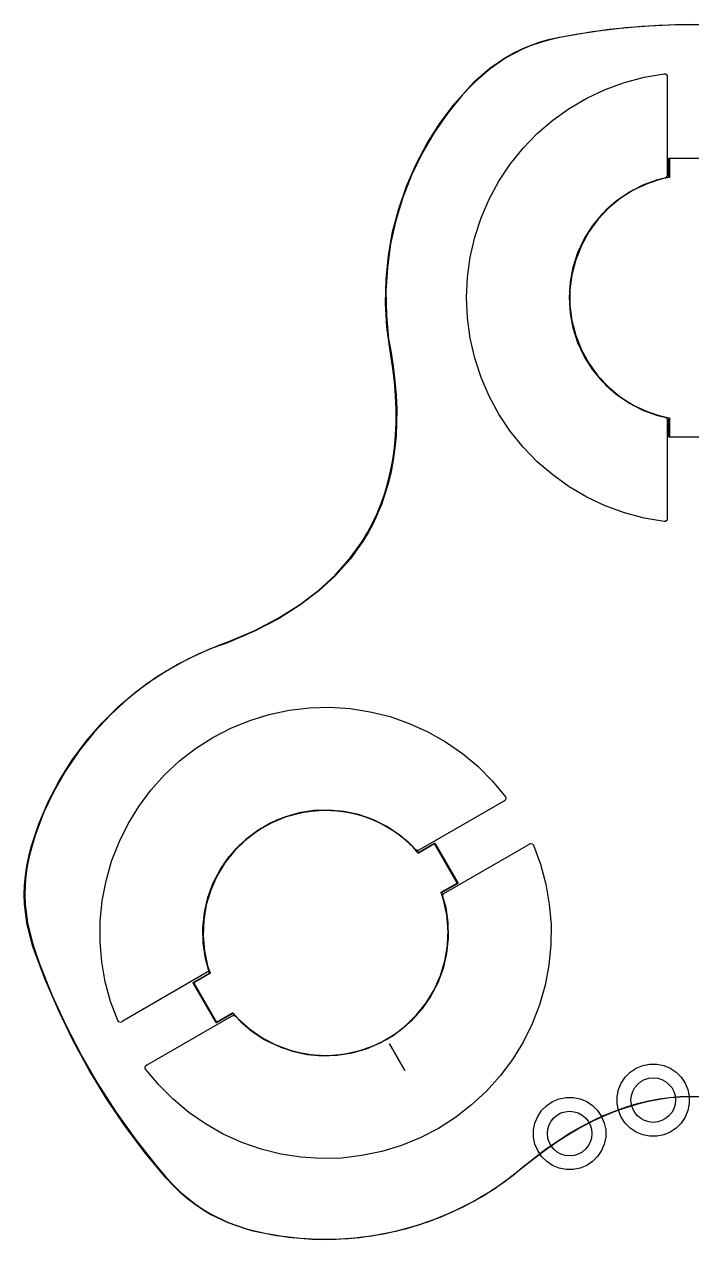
# Model space of a CAD drawing. Extents: x 128 to 152, y -99.3 to -77.5.
# Drawn here: x 128.01 to 139.99, y -99.3 to -77.5 of the extents above; entities that cross this region are included whole.
import ezdxf

# ---------------------------------------------------------------- set-up
doc = ezdxf.new("R2010")
doc.units = 0
doc.layers.add('BLACK', color=7, linetype='CONTINUOUS')

msp = doc.modelspace()

# ---------------------------------------------------------------- linework, layer by layer
at = {"layer": 'BLACK', "linetype": 'CONTINUOUS'}
for p, q in [((137.619748, -77.723634), (138.210022, -77.623784)), ((138.507546, -77.590844), (137.915356, -77.676493)), ((138.210022, -77.623784), (138.804397, -77.552298)), ((139.103157, -77.533635), (138.507546, -77.590844)), ((138.804397, -77.552298), (139.401513, -77.509341)), ((139.700824, -77.504998), (139.103157, -77.533635)), ((139.401513, -77.509341), (140, -77.495011)), ((140.299176, -77.504998), (139.700824, -77.504998)), ((137.108682, -77.86817), (137.272196, -77.811443)), ((137.275334, -77.820939), (137.1121, -77.877569)), ((137.272196, -77.811443), (137.272339, -77.811423)), ((137.272339, -77.811423), (137.272471, -77.811356)), ((137.272471, -77.811356), (137.443389, -77.762938)), ((137.445989, -77.772595), (137.275334, -77.820939)), ((137.443389, -77.762938), (137.443533, -77.762926)), ((137.443533, -77.762926), (137.443664, -77.762869)), ((137.443664, -77.762869), (137.619612, -77.723662)), ((137.621652, -77.733452), (137.445989, -77.772595)), ((137.619612, -77.723662), (137.619699, -77.72366)), ((137.619699, -77.72366), (137.619748, -77.723633)), ((137.619748, -77.723633), (137.619748, -77.723634)), ((137.915356, -77.676493), (137.621652, -77.733452)), ((136.649008, -78.090972), (136.796725, -78.008187)), ((136.801481, -78.016984), (136.65409, -78.099587)), ((136.796725, -78.008187), (136.796867, -78.00814)), ((136.796867, -78.00814), (136.796987, -78.00805)), ((136.796987, -78.00805), (136.949513, -77.934067)), ((136.953741, -77.94313), (136.801481, -78.016984)), ((136.949513, -77.934067), (136.949657, -77.934029)), ((136.949657, -77.934029), (136.949782, -77.933946)), ((136.949782, -77.933946), (137.108408, -77.868274)), ((137.1121, -77.877569), (136.953741, -77.94313)), ((137.108408, -77.868274), (137.108554, -77.868244)), ((137.108554, -77.868244), (137.108682, -77.86817)), ((136.10449, -78.511605), (136.367469, -78.283304)), ((136.373803, -78.291046), (136.111184, -78.519037)), ((136.367469, -78.283304), (136.367721, -78.283159)), ((136.367721, -78.283159), (136.367927, -78.28295)), ((136.367927, -78.28295), (136.648632, -78.091205)), ((136.65409, -78.099587), (136.373803, -78.291046)), ((136.648632, -78.091205), (136.648838, -78.091117)), ((136.648838, -78.091117), (136.649008, -78.090972)), ((136.018259, -78.598595), (136.104217, -78.511861)), ((136.104217, -78.511861), (136.104373, -78.511755)), ((136.104373, -78.511755), (136.10449, -78.511605)), ((138.783195, -78.537114), (139.136904, -78.443036)), ((139.136904, -78.443036), (139.497663, -78.381274)), ((139.497663, -78.381274), (139.497664, -78.381287)), ((139.497664, -78.381287), (139.515466, -78.384707)), ((139.515466, -78.384707), (139.519134, -78.384707)), ((139.519134, -78.384707), (139.520006, -78.385579)), ((139.520006, -78.385579), (139.528011, -78.387117)), ((139.528011, -78.387117), (139.549135, -78.409671)), ((139.549135, -78.409671), (139.552968, -78.440334)), ((139.552968, -78.440334), (139.55, -78.445716)), ((139.55, -78.445716), (139.55, -80.206272)), ((135.733872, -78.920747), (136.018187, -78.598656)), ((136.02533, -78.605655), (135.877205, -78.760739)), ((136.018187, -78.598656), (136.018193, -78.598662)), ((136.018193, -78.598662), (136.018226, -78.598643)), ((136.018226, -78.598643), (136.018259, -78.598595)), ((136.025361, -78.605635), (136.02533, -78.605655)), ((136.111184, -78.519037), (136.025361, -78.605635)), ((138.108398, -78.818891), (138.439424, -78.662741)), ((138.439424, -78.662741), (138.783195, -78.537114)), ((135.47554, -79.264029), (135.733872, -78.920747)), ((135.877205, -78.760739), (135.605959, -79.093331)), ((137.792821, -79.004288), (138.108398, -78.818891)), ((135.605959, -79.093331), (135.361475, -79.446062)), ((137.49527, -79.217418), (137.792821, -79.004288)), ((135.244766, -79.626411), (135.47554, -79.264029)), ((137.218175, -79.456541), (137.49527, -79.217418)), ((135.361475, -79.446062), (135.145243, -79.816785)), ((136.9638, -79.719703), (137.218175, -79.456541)), ((135.145243, -79.816785), (134.95858, -80.203241)), ((135.042954, -80.005686), (135.244766, -79.626411)), ((136.734222, -80.004756), (136.9638, -79.719703)), ((134.871333, -80.399544), (135.042954, -80.005686)), ((136.531316, -80.309371), (136.734222, -80.004756)), ((139.583355, -79.9), (139.583736, -79.898087)), ((139.583355, -80.234985), (139.583355, -79.9)), ((139.583736, -79.898087), (139.586442, -79.895381)), ((139.586442, -79.895381), (139.588355, -79.895)), ((139.588355, -79.895), (140.411645, -79.89501)), ((140.406645, -79.905009), (139.593355, -79.905)), ((139.593355, -79.905), (139.593355, -80.238855)), ((134.95858, -80.203241), (134.802623, -80.603077)), ((139.319141, -80.30275), (139.583355, -80.234985)), ((139.511108, -80.255009), (139.379626, -80.284923)), ((139.589291, -80.243767), (139.453605, -80.269613)), ((139.511111, -80.255022), (139.511108, -80.255009)), ((139.515392, -80.252466), (139.511111, -80.255022)), ((139.519134, -80.252466), (139.515392, -80.252466)), ((139.524679, -80.24692), (139.519134, -80.252466)), ((139.537644, -80.23918), (139.524679, -80.24692)), ((139.541548, -80.230051), (139.537644, -80.23918)), ((139.546194, -80.225406), (139.541548, -80.230051)), ((139.548504, -80.21379), (139.546194, -80.225406)), ((139.549797, -80.210769), (139.548504, -80.21379)), ((139.55, -80.206272), (139.549427, -80.209148)), ((139.549427, -80.209148), (139.549797, -80.210769)), ((139.589824, -80.243474), (139.589291, -80.243767)), ((139.590268, -80.243474), (139.589824, -80.243474)), ((139.590809, -80.242932), (139.590268, -80.243474)), ((139.591999, -80.242279), (139.590809, -80.242932)), ((139.592475, -80.241266), (139.591999, -80.242279)), ((139.592974, -80.240768), (139.592475, -80.241266)), ((139.593167, -80.239796), (139.592974, -80.240768)), ((139.593315, -80.239483), (139.593167, -80.239796)), ((139.593355, -80.238855), (139.593273, -80.239264)), ((139.593273, -80.239264), (139.593315, -80.239483)), ((134.73095, -80.805586), (134.871333, -80.399544)), ((136.356739, -80.63106), (136.531316, -80.309371)), ((138.940869, -80.472479), (138.707594, -80.620454)), ((138.818874, -80.538021), (139.061605, -80.404645)), ((139.125971, -80.376516), (138.885401, -80.4984)), ((139.190854, -80.354913), (138.940869, -80.472479)), ((139.061605, -80.404645), (139.319141, -80.30275)), ((139.379626, -80.284923), (139.125971, -80.376516)), ((139.453605, -80.269613), (139.190854, -80.354913)), ((134.802623, -80.603077), (134.67832, -81.013858)), ((136.211917, -80.967196), (136.356739, -80.63106)), ((138.661515, -80.648751), (138.457667, -80.825318)), ((138.707594, -80.620454), (138.494709, -80.796506)), ((138.594777, -80.700773), (138.818874, -80.538021)), ((138.885401, -80.4984), (138.661515, -80.648751)), ((134.622658, -81.221339), (134.73095, -80.805586)), ((138.216279, -81.103711), (138.39285, -80.890333)), ((138.457667, -80.825318), (138.276908, -81.025458)), ((138.494709, -80.796506), (138.305572, -80.997855)), ((138.39285, -80.890333), (138.594777, -80.700773)), ((134.67832, -81.013858), (134.586431, -81.433081)), ((136.098033, -81.315034), (136.211917, -80.967196)), ((138.06785, -81.33754), (138.216279, -81.103711)), ((138.276908, -81.025458), (138.121942, -81.246174)), ((138.305572, -80.997855), (138.143168, -81.221326)), ((134.547118, -81.644271), (134.622658, -81.221339)), ((136.016016, -81.671733), (136.098033, -81.315034)), ((137.949904, -81.588132), (138.06785, -81.33754)), ((138.121942, -81.246174), (137.995092, -81.484163)), ((138.143168, -81.221326), (138.01006, -81.463393)), ((134.586431, -81.433081), (134.527514, -81.858193)), ((137.995092, -81.484163), (137.898254, -81.735863)), ((138.01006, -81.463393), (137.908346, -81.720236)), ((134.50479, -82.071806), (134.547118, -81.644271)), ((135.966537, -82.03438), (136.016016, -81.671733)), ((137.898254, -81.735863), (137.83288, -81.997504)), ((137.908346, -81.720236), (137.839632, -81.987804)), ((137.864302, -81.851532), (137.949904, -81.588132)), ((134.527514, -81.858193), (134.501927, -82.286605)), ((137.83288, -81.997504), (137.799947, -82.26517)), ((137.839632, -81.987804), (137.805002, -82.261875)), ((137.812394, -82.123586), (137.864302, -81.851532)), ((134.495931, -82.50134), (134.50479, -82.071806)), ((135.95, -82.400012), (135.966537, -82.03438)), ((137.795, -82.399987), (137.812394, -82.123586)), ((134.501927, -82.286605), (134.509828, -82.715708)), ((135.966528, -82.765645), (135.949989, -82.400012)), ((135.949989, -82.400012), (135.95, -82.400012)), ((137.795, -82.39999), (137.795, -82.399987)), ((137.795, -82.4), (137.795001, -82.39999)), ((137.795001, -82.39999), (137.795, -82.39999)), ((137.795013, -82.40004), (137.795, -82.4)), ((137.812403, -82.676404), (137.795013, -82.40004)), ((137.799988, -82.400046), (137.799937, -82.534854)), ((137.799947, -82.26517), (137.8, -82.400013)), ((137.8, -82.400013), (137.799988, -82.400046)), ((137.805002, -82.261875), (137.805, -82.39999)), ((137.805, -82.39999), (137.80501, -82.39999)), ((137.80501, -82.39999), (137.805011, -82.538115)), ((134.520595, -82.930256), (134.495931, -82.50134)), ((137.799937, -82.534854), (137.832873, -82.80252)), ((137.805011, -82.538115), (137.83964, -82.812186)), ((134.509828, -82.715708), (134.551167, -83.142888)), ((136.016009, -83.128291), (135.966528, -82.765645)), ((137.864309, -82.948457), (137.812403, -82.676404)), ((137.832873, -82.80252), (137.89825, -83.06416)), ((137.83964, -82.812186), (137.908353, -83.079753)), ((134.578618, -83.355837), (134.520595, -82.930256)), ((137.94991, -83.211857), (137.864309, -82.948457)), ((137.89825, -83.06416), (137.995089, -83.315858)), ((137.908353, -83.079753), (138.010065, -83.336596)), ((134.551167, -83.142888), (134.588481, -83.354207)), ((136.098028, -83.484989), (136.016009, -83.128291)), ((138.067855, -83.462449), (137.94991, -83.211857)), ((134.578618, -83.355855), (134.578618, -83.355837)), ((134.622303, -83.632391), (134.578618, -83.355855)), ((134.588481, -83.354207), (134.588476, -83.354241)), ((134.588476, -83.354241), (134.588496, -83.354295)), ((134.588496, -83.354295), (134.632193, -83.630905)), ((136.211914, -83.832827), (136.098028, -83.484989)), ((137.995089, -83.315858), (138.121942, -83.553846)), ((138.010065, -83.336596), (138.143173, -83.578663)), ((138.216284, -83.696278), (138.067855, -83.462449)), ((134.654667, -83.902249), (134.622303, -83.632391)), ((134.632193, -83.630905), (134.632189, -83.631001)), ((134.632189, -83.631001), (134.632218, -83.63109)), ((134.632218, -83.63109), (134.664609, -83.901172)), ((138.121942, -83.553846), (138.276908, -83.774561)), ((138.143173, -83.578663), (138.305576, -83.802134)), ((138.392854, -83.909656), (138.216284, -83.696278)), ((134.675293, -84.158175), (134.654667, -83.902249)), ((134.664609, -83.901172), (134.664601, -83.901269)), ((134.664601, -83.901269), (134.664629, -83.901366)), ((134.664629, -83.901366), (134.685269, -84.157469)), ((136.356737, -84.168962), (136.211914, -83.832827)), ((138.276908, -83.774561), (138.457669, -83.974699)), ((138.305576, -83.802134), (138.494712, -84.003483)), ((138.59478, -84.099217), (138.392854, -83.909656)), ((134.685257, -84.407907), (134.675293, -84.158175)), ((134.685269, -84.157469), (134.685256, -84.157572)), ((134.685256, -84.157572), (134.685281, -84.157672)), ((134.685281, -84.157672), (134.695254, -84.407616)), ((136.531315, -84.49065), (136.356737, -84.168962)), ((138.457669, -83.974699), (138.661518, -84.151265)), ((138.494712, -84.003483), (138.707596, -84.179535)), ((138.818876, -84.261969), (138.59478, -84.099217)), ((138.661518, -84.151265), (138.885403, -84.301614)), ((138.707596, -84.179535), (138.940871, -84.327511)), ((139.061606, -84.395344), (138.818876, -84.261969)), ((138.885403, -84.301614), (139.125974, -84.423497)), ((138.940871, -84.327511), (139.190855, -84.445076)), ((139.319142, -84.497239), (139.061606, -84.395344)), ((134.684719, -84.645116), (134.685257, -84.407907)), ((134.695258, -84.407826), (134.694719, -84.645255)), ((134.695254, -84.407616), (134.695237, -84.407721)), ((134.695237, -84.407721), (134.695258, -84.407826)), ((136.734222, -84.795263), (136.531315, -84.49065)), ((139.125974, -84.423497), (139.379629, -84.515089)), ((139.190855, -84.445076), (139.453605, -84.530377)), ((139.583355, -84.565004), (139.319142, -84.497239)), ((139.379629, -84.515089), (139.511111, -84.545003)), ((139.453605, -84.530377), (139.589291, -84.556223)), ((139.511111, -84.545003), (139.515392, -84.547559)), ((139.515392, -84.547559), (139.519134, -84.547559)), ((139.519134, -84.547559), (139.524678, -84.553103)), ((139.524678, -84.553103), (139.537643, -84.560844)), ((139.537643, -84.560844), (139.541548, -84.569973)), ((139.541548, -84.569973), (139.546194, -84.574619)), ((139.546194, -84.574619), (139.548504, -84.586234)), ((139.548504, -84.586234), (139.549797, -84.589256)), ((139.549797, -84.589256), (139.549427, -84.590876)), ((139.549427, -84.590876), (139.55, -84.593753)), ((139.55, -84.593753), (139.55, -86.354308)), ((139.583355, -84.89999), (139.583355, -84.565004)), ((139.589291, -84.556223), (139.589824, -84.556516)), ((139.589824, -84.556516), (139.590268, -84.556516)), ((139.590268, -84.556516), (139.590809, -84.557057)), ((139.590809, -84.557057), (139.591999, -84.557711)), ((139.591999, -84.557711), (139.592475, -84.558723)), ((139.592475, -84.558723), (139.592974, -84.559222)), ((139.592974, -84.559222), (139.593167, -84.560193)), ((139.593167, -84.560193), (139.593315, -84.560507)), ((139.593315, -84.560507), (139.593273, -84.560725)), ((139.593273, -84.560725), (139.593355, -84.561135)), ((139.593355, -84.561135), (139.593355, -84.89499)), ((134.674077, -84.876504), (134.684719, -84.645116)), ((134.694714, -84.645474), (134.684063, -84.877065)), ((134.694719, -84.645255), (134.694697, -84.645363)), ((134.694697, -84.645363), (134.694714, -84.645474)), ((136.963801, -85.080315), (136.734222, -84.795263)), ((134.653943, -85.096757), (134.674077, -84.876504)), ((134.684047, -84.877291), (134.66389, -85.097798)), ((134.684063, -84.877065), (134.684035, -84.877177)), ((134.684035, -84.877177), (134.684047, -84.877291)), ((139.583736, -84.901903), (139.583355, -84.89999)), ((139.586442, -84.904609), (139.583736, -84.901903)), ((139.588355, -84.90499), (139.586442, -84.904609)), ((140.411645, -84.905), (139.588355, -84.90499)), ((139.593355, -84.89499), (140.406645, -84.894999)), ((134.624174, -85.311489), (134.653943, -85.096757)), ((134.663864, -85.098029), (134.634065, -85.312972)), ((134.66389, -85.097798), (134.663856, -85.097909)), ((134.663856, -85.097909), (134.663864, -85.098029)), ((137.218177, -85.343476), (136.963801, -85.080315)), ((134.585665, -85.516479), (134.624174, -85.311489)), ((134.634026, -85.313208), (134.595469, -85.518455)), ((134.634065, -85.312972), (134.634024, -85.313087)), ((134.634024, -85.313087), (134.634026, -85.313208)), ((137.495272, -85.582597), (137.218177, -85.343476)), ((134.537901, -85.716154), (134.585665, -85.516479)), ((134.595418, -85.518695), (134.5476, -85.718596)), ((134.595422, -85.518569), (134.595418, -85.518695)), ((134.595469, -85.518455), (134.595422, -85.518569)), ((137.792823, -85.795727), (137.495272, -85.582597)), ((134.416881, -86.093534), (134.481868, -85.907435)), ((134.491352, -85.910611), (134.426275, -86.096963)), ((134.481868, -85.907435), (134.537901, -85.716154)), ((134.49137, -85.910481), (134.491352, -85.910611)), ((134.491429, -85.910369), (134.49137, -85.910481)), ((134.547535, -85.718838), (134.491429, -85.910369)), ((134.547546, -85.718712), (134.547535, -85.718838)), ((134.5476, -85.718596), (134.547546, -85.718712)), ((138.1084, -85.981123), (137.792823, -85.795727)), ((134.343788, -86.272518), (134.416881, -86.093534)), ((134.426184, -86.097205), (134.352997, -86.276419)), ((134.426209, -86.097074), (134.426184, -86.097205)), ((134.426275, -86.096963), (134.426209, -86.097074)), ((138.439426, -86.137272), (138.1084, -85.981123)), ((138.783198, -86.262898), (138.439426, -86.137272)), ((134.26194, -86.446426), (134.343788, -86.272518)), ((134.352892, -86.276658), (134.270931, -86.450807)), ((134.352923, -86.276529), (134.352892, -86.276658)), ((134.352997, -86.276419), (134.352923, -86.276529)), ((139.136907, -86.356976), (138.783198, -86.262898)), ((139.497664, -86.418737), (139.136907, -86.356976)), ((139.552968, -86.359691), (139.549135, -86.390354)), ((139.55, -86.354308), (139.552968, -86.359691)), ((134.171868, -86.614333), (134.26194, -86.446426)), ((134.270813, -86.451041), (134.180622, -86.61917)), ((134.270851, -86.450914), (134.270813, -86.451041)), ((134.270931, -86.450807), (134.270851, -86.450914)), ((139.515466, -86.415318), (139.497664, -86.418738)), ((139.497664, -86.418738), (139.497664, -86.418737)), ((139.519134, -86.415318), (139.515466, -86.415318)), ((139.520006, -86.414445), (139.519134, -86.415318)), ((139.528011, -86.412908), (139.520006, -86.414445)), ((139.549135, -86.390354), (139.528011, -86.412908)), ((133.849746, -87.087938), (134.073176, -86.777165)), ((134.08141, -86.782846), (133.857717, -87.093984)), ((134.073176, -86.777165), (134.171868, -86.614333)), ((134.081492, -86.782665), (134.08141, -86.782846)), ((134.081626, -86.782519), (134.081492, -86.782665)), ((134.180492, -86.619398), (134.081626, -86.782519)), ((134.180537, -86.619272), (134.180492, -86.619398)), ((134.180622, -86.61917), (134.180537, -86.619272)), ((133.590276, -87.380134), (133.849746, -87.087938)), ((133.857396, -87.094385), (133.597588, -87.386962)), ((133.857526, -87.094161), (133.857396, -87.094385)), ((133.857717, -87.093984), (133.857526, -87.094161)), ((133.292519, -87.654887), (133.590276, -87.380134)), ((133.59724, -87.387317), (133.29913, -87.662396)), ((133.597388, -87.387113), (133.59724, -87.387317)), ((133.597588, -87.386962), (133.597388, -87.387113)), ((132.953642, -87.912744), (133.292519, -87.654887)), ((133.298766, -87.6627), (132.959522, -87.920837)), ((133.298923, -87.662522), (133.298766, -87.6627)), ((133.29913, -87.662396), (133.298923, -87.662522)), ((132.570214, -88.153754), (132.953642, -87.912744)), ((132.959155, -87.921091), (132.575355, -88.162334)), ((132.959318, -87.920936), (132.959155, -87.921091)), ((132.959522, -87.920837), (132.959318, -87.920936)), ((132.138273, -88.377474), (132.570214, -88.153754)), ((132.574993, -88.162541), (132.142703, -88.386443)), ((132.575157, -88.162409), (132.574993, -88.162541)), ((132.575355, -88.162334), (132.575157, -88.162409)), ((131.653365, -88.583001), (132.138273, -88.377474)), ((132.142355, -88.386606), (131.657171, -88.59225)), ((132.142514, -88.386497), (132.142355, -88.386606)), ((132.142703, -88.386443), (132.142514, -88.386497)), ((131.337141, -88.709742), (130.946523, -88.887532)), ((131.137711, -88.789582), (131.535385, -88.627001)), ((131.538805, -88.636397), (131.337141, -88.709742)), ((131.535385, -88.627002), (131.653365, -88.583001)), ((131.535385, -88.627001), (131.535385, -88.627002)), ((131.538806, -88.636399), (131.538805, -88.636397)), ((131.538817, -88.63639), (131.538806, -88.636399)), ((131.538843, -88.636386), (131.538817, -88.63639)), ((131.656967, -88.592331), (131.538843, -88.636386)), ((131.657061, -88.592272), (131.656967, -88.592331)), ((131.657171, -88.59225), (131.657061, -88.592272)), ((130.38637, -89.20512), (130.753927, -88.982681)), ((130.946523, -88.887532), (130.57096, -89.095241)), ((130.753927, -88.982681), (131.137711, -88.789582)), ((130.57096, -89.095241), (130.212738, -89.331606)), ((130.212738, -89.331606), (129.874039, -89.595187)), ((130.037279, -89.455545), (130.38637, -89.20512)), ((129.874039, -89.595187), (129.556927, -89.884377)), ((129.70878, -89.732431), (130.037279, -89.455545)), ((129.402873, -90.034091), (129.70878, -89.732431)), ((132.406856, -89.87832), (132.765033, -89.80303)), ((132.765033, -89.80303), (133.128545, -89.760384)), ((133.128545, -89.760384), (133.494422, -89.75073)), ((133.494422, -89.75073), (133.859677, -89.774147)), ((133.859677, -89.774147), (134.221326, -89.830443)), ((134.221326, -89.830443), (134.576416, -89.919159)), ((129.121423, -90.358689), (129.402873, -90.034091)), ((129.556927, -89.884377), (129.263332, -90.197417)), ((131.718138, -90.124108), (132.056938, -89.985638)), ((132.056938, -89.985638), (132.406856, -89.87832)), ((134.576416, -89.919159), (134.922047, -90.039569)), ((134.922047, -90.039569), (135.255396, -90.190692)), ((129.263332, -90.197417), (128.995044, -90.532398)), ((131.08485, -90.489743), (131.393199, -90.292624)), ((131.393199, -90.292624), (131.393222, -90.292599)), ((131.393222, -90.292599), (131.393223, -90.292598)), ((131.393223, -90.292598), (131.393224, -90.292597)), ((131.393224, -90.292597), (131.718138, -90.124108)), ((135.255396, -90.190692), (135.57374, -90.371292)), ((128.866143, -90.704246), (129.121423, -90.358689)), ((130.795528, -90.713916), (131.08485, -90.489743)), ((135.57374, -90.371292), (135.87448, -90.579894)), ((128.638589, -91.068658), (128.866143, -90.704246)), ((128.995044, -90.532398), (128.753695, -90.887282)), ((130.527626, -90.963293), (130.795528, -90.713916)), ((135.87448, -90.579894), (136.15516, -90.814795)), ((128.753695, -90.887282), (128.540757, -91.259906)), ((136.15516, -90.814795), (136.413486, -91.074077)), ((128.440145, -91.449706), (128.638589, -91.068658)), ((130.283332, -91.235838), (130.527626, -90.963293)), ((136.413486, -91.074077), (136.64735, -91.355621)), ((128.540757, -91.259906), (128.357525, -91.648001)), ((130.064641, -91.529325), (130.283332, -91.235838)), ((136.64735, -91.355621), (136.647373, -91.355603)), ((136.647373, -91.355603), (136.653313, -91.372734)), ((136.653313, -91.372734), (136.655145, -91.375907)), ((136.655145, -91.375907), (136.654826, -91.377097)), ((136.654826, -91.377097), (136.657497, -91.3848)), ((128.272021, -91.845069), (128.440145, -91.449706)), ((129.873339, -91.841357), (130.064641, -91.529325)), ((133.096264, -91.618641), (133.372255, -91.595492)), ((133.478439, -91.596655), (133.208912, -91.605791)), ((133.372255, -91.595492), (133.64897, -91.607122)), ((133.747065, -91.620504), (133.478439, -91.596655)), ((136.617742, -91.433141), (135.093058, -92.31342)), ((136.623888, -91.433021), (136.617742, -91.433141)), ((136.648527, -91.414371), (136.623888, -91.433021)), ((136.657497, -91.3848), (136.648527, -91.414371)), ((128.357525, -91.648001), (128.205117, -92.049202)), ((132.31573, -91.890412), (132.563795, -91.767278)), ((132.683244, -91.721973), (132.434972, -91.827281)), ((132.695004, -91.722977), (132.440337, -91.83002)), ((132.563795, -91.767278), (132.825353, -91.676206)), ((132.942517, -91.647773), (132.683244, -91.721973)), ((132.96108, -91.648703), (132.695004, -91.722977)), ((132.825353, -91.676206), (133.096264, -91.618641)), ((133.208912, -91.605791), (132.942517, -91.647773)), ((133.234369, -91.608369), (132.96108, -91.648703)), ((133.510558, -91.602613), (133.234369, -91.608369)), ((133.785289, -91.631525), (133.510558, -91.602613)), ((133.64897, -91.607122), (133.922045, -91.65335)), ((134.010768, -91.676979), (133.747065, -91.620504)), ((134.05423, -91.694648), (133.785289, -91.631525)), ((133.922045, -91.65335), (134.18717, -91.733444)), ((134.2656, -91.765235), (134.010768, -91.676979)), ((134.313135, -91.790988), (134.05423, -91.694648)), ((134.18717, -91.733444), (134.440164, -91.846143)), ((134.507747, -91.883951), (134.2656, -91.765235)), ((134.557922, -91.919023), (134.313135, -91.790988)), ((128.135241, -92.252338), (128.272021, -91.845069)), ((129.710989, -92.169385), (129.873339, -91.841357)), ((132.201111, -91.968147), (131.981073, -92.135171)), ((132.201425, -91.962129), (131.986086, -92.124482)), ((132.085045, -92.043692), (132.315682, -91.890456)), ((132.320731, -91.899084), (132.201111, -91.968147)), ((132.318228, -91.894755), (132.201425, -91.962129)), ((132.315682, -91.890456), (132.315716, -91.890419)), ((132.315716, -91.89042), (132.315725, -91.890415)), ((132.315716, -91.890419), (132.315716, -91.89042)), ((132.315725, -91.890414), (132.31573, -91.890412)), ((132.315725, -91.890415), (132.315725, -91.890414)), ((132.434972, -91.827281), (132.318223, -91.894745)), ((132.318223, -91.894745), (132.318228, -91.894755)), ((132.440337, -91.83002), (132.320725, -91.899074)), ((132.320725, -91.899074), (132.320731, -91.899084)), ((134.440164, -91.846143), (134.677034, -91.989667)), ((134.733583, -92.03135), (134.507747, -91.883951)), ((134.784727, -92.076735), (134.557922, -91.919023)), ((134.677034, -91.989667), (134.894044, -92.161753)), ((134.939729, -92.205225), (134.733583, -92.03135)), ((128.089342, -92.426805), (128.135204, -92.252472)), ((128.144864, -92.255057), (128.09905, -92.429203)), ((128.135204, -92.252472), (128.135242, -92.252392)), ((128.135242, -92.252392), (128.135241, -92.252338)), ((128.205117, -92.049202), (128.144864, -92.255057)), ((129.578915, -92.510731), (129.710989, -92.169385)), ((131.690081, -92.430503), (131.875392, -92.224671)), ((131.981073, -92.135171), (131.783708, -92.328461)), ((131.986086, -92.124482), (131.792186, -92.311917)), ((131.875392, -92.224671), (132.085045, -92.043692)), ((134.989972, -92.261634), (134.784727, -92.076735)), ((134.894044, -92.161753), (135.084831, -92.356683)), ((135.031374, -92.304135), (134.939729, -92.205225)), ((135.084831, -92.356683), (135.374957, -92.18918)), ((135.375626, -92.20034), (135.0865, -92.367267)), ((135.374957, -92.18918), (135.376804, -92.188553)), ((135.782263, -92.904674), (135.375626, -92.20034)), ((135.376804, -92.188553), (135.380501, -92.189544)), ((135.380501, -92.189544), (135.381787, -92.19101)), ((135.381787, -92.19101), (135.793423, -92.904005)), ((135.543062, -93.09284), (137.067749, -92.212562)), ((137.067749, -92.212562), (137.070926, -92.207302)), ((137.070926, -92.207302), (137.099397, -92.19529)), ((137.099397, -92.19529), (137.129491, -92.202307)), ((137.129491, -92.202307), (137.134824, -92.208469)), ((137.134824, -92.208469), (137.136017, -92.208789)), ((137.136017, -92.208789), (137.137852, -92.211967)), ((137.137852, -92.211967), (137.149714, -92.225673)), ((137.149714, -92.225673), (137.149713, -92.225673)), ((137.149713, -92.225673), (137.276604, -92.568979)), ((128.053908, -92.601167), (128.089277, -92.427081)), ((128.09905, -92.429203), (128.063735, -92.603025)), ((128.089277, -92.427081), (128.089333, -92.426946)), ((128.089333, -92.426946), (128.089342, -92.426805)), ((131.532034, -92.657942), (131.690081, -92.430503)), ((131.783708, -92.328461), (131.612131, -92.544968)), ((131.792186, -92.311917), (131.622627, -92.521629)), ((135.080197, -92.366217), (134.989972, -92.261634)), ((135.031395, -92.304116), (135.031374, -92.304135)), ((135.035748, -92.306544), (135.031395, -92.304116)), ((135.03762, -92.309787), (135.035748, -92.306544)), ((135.045196, -92.311817), (135.03762, -92.309787)), ((135.05838, -92.319173), (135.045196, -92.311817)), ((135.068239, -92.31799), (135.05838, -92.319173)), ((135.074585, -92.319691), (135.068239, -92.31799)), ((135.085794, -92.315885), (135.074585, -92.319691)), ((135.080214, -92.366203), (135.080197, -92.366217)), ((135.080733, -92.366518), (135.080214, -92.366203)), ((135.080956, -92.366903), (135.080733, -92.366518)), ((135.081696, -92.367101), (135.080956, -92.366903)), ((135.082857, -92.367805), (135.081696, -92.367101)), ((135.083972, -92.367711), (135.082857, -92.367805)), ((135.084653, -92.367894), (135.083972, -92.367711)), ((135.085589, -92.367576), (135.084653, -92.367894)), ((135.085936, -92.367547), (135.085589, -92.367576)), ((135.089062, -92.315494), (135.085794, -92.315885)), ((135.086105, -92.367401), (135.085936, -92.367547)), ((135.0865, -92.367267), (135.086105, -92.367401)), ((135.090282, -92.314362), (135.089062, -92.315494)), ((135.093058, -92.31342), (135.090282, -92.314362)), ((128.029269, -92.772771), (128.053859, -92.601452)), ((128.063735, -92.603025), (128.039187, -92.774047)), ((128.053859, -92.601452), (128.053907, -92.601314)), ((128.053907, -92.601314), (128.053908, -92.601167)), ((129.478198, -92.862606), (129.578915, -92.510731)), ((131.403746, -92.903399), (131.532034, -92.657942)), ((131.612131, -92.544968), (131.469048, -92.781276)), ((131.622627, -92.521629), (131.479949, -92.750479)), ((137.276604, -92.568979), (137.371984, -92.922339)), ((128.014836, -92.944139), (128.029236, -92.773062)), ((128.039187, -92.774047), (128.024812, -92.94483)), ((128.029236, -92.773062), (128.029277, -92.772919)), ((128.029277, -92.772919), (128.029269, -92.772771)), ((129.409659, -93.222138), (129.478198, -92.862606)), ((131.30724, -93.163003), (131.403746, -92.903399)), ((131.469048, -92.781276), (131.356718, -93.033657)), ((131.479949, -92.750479), (131.366286, -92.99504)), ((135.493136, -93.071602), (135.782263, -92.904674)), ((135.793059, -92.909549), (135.791593, -92.910835)), ((135.79405, -92.905852), (135.793059, -92.909549)), ((135.793423, -92.904005), (135.79405, -92.905852)), ((128.010603, -93.113904), (128.01482, -92.944434)), ((128.010628, -93.11405), (128.010603, -93.113904)), ((128.010604, -93.1142), (128.010628, -93.11405)), ((128.016415, -93.283433), (128.010604, -93.1142)), ((128.01482, -92.944434), (128.014852, -92.944287)), ((128.014852, -92.944287), (128.014836, -92.944139)), ((128.024812, -92.94483), (128.020602, -93.113997)), ((128.020602, -93.113997), (128.026401, -93.282871)), ((131.356718, -93.033657), (131.276912, -93.298128)), ((131.366286, -92.99504), (131.28334, -93.251651)), ((135.490679, -93.076585), (135.490877, -93.075842)), ((135.490902, -93.076971), (135.490679, -93.076585)), ((135.490849, -93.074488), (135.491487, -93.073568)), ((135.490877, -93.075842), (135.490849, -93.074488)), ((135.490915, -93.077578), (135.490902, -93.076971)), ((135.536373, -93.208008), (135.490914, -93.077578)), ((135.490914, -93.077578), (135.490915, -93.077578)), ((135.491487, -93.073568), (135.49167, -93.072888)), ((135.49167, -93.072888), (135.492413, -93.072235)), ((135.492413, -93.072235), (135.492612, -93.07195)), ((135.492612, -93.07195), (135.492823, -93.071876)), ((135.492823, -93.071876), (135.493136, -93.071602)), ((135.791593, -92.910835), (135.501486, -93.078327)), ((135.501486, -93.078327), (135.574906, -93.341025)), ((135.520519, -93.135091), (135.520741, -93.119995)), ((135.520741, -93.119995), (135.526693, -93.112049)), ((135.526693, -93.112049), (135.528394, -93.105703)), ((135.528394, -93.105703), (135.537298, -93.097894)), ((135.537298, -93.097894), (135.539269, -93.095264)), ((135.539269, -93.095264), (135.540857, -93.094773)), ((135.540857, -93.094773), (135.543062, -93.09284)), ((137.371984, -92.922339), (137.435073, -93.282867)), ((128.016466, -93.283651), (128.016415, -93.283433)), ((128.01645, -93.283873), (128.016466, -93.283651)), ((128.058087, -93.621258), (128.01645, -93.283873)), ((128.026401, -93.282871), (128.067974, -93.619737)), ((129.373859, -93.586389), (129.409659, -93.222138)), ((131.276912, -93.298128), (131.230889, -93.570517)), ((131.28334, -93.251651), (131.232354, -93.516471)), ((131.244039, -93.432656), (131.30724, -93.163003)), ((135.51849, -93.142667), (135.520519, -93.135091)), ((135.520361, -93.145907), (135.51849, -93.142667)), ((135.560122, -93.279717), (135.520287, -93.150893)), ((135.520287, -93.150893), (135.520288, -93.150893)), ((135.520288, -93.150893), (135.520361, -93.145907)), ((135.593874, -93.478206), (135.536373, -93.208008)), ((135.607628, -93.545185), (135.560122, -93.279717)), ((135.574906, -93.341025), (135.615429, -93.615005)), ((137.435073, -93.282867), (137.465356, -93.647618)), ((131.232354, -93.516471), (131.214089, -93.785535)), ((131.21514, -93.708105), (131.244039, -93.432656)), ((135.617051, -93.753482), (135.593874, -93.478206)), ((135.622359, -93.814466), (135.607628, -93.545185)), ((128.058177, -93.621532), (128.058087, -93.621258)), ((128.05819, -93.621826), (128.058177, -93.621532)), ((128.140443, -93.960226), (128.05819, -93.621826)), ((128.067974, -93.619737), (128.150118, -93.957695)), ((129.37109, -93.952384), (129.373859, -93.586389)), ((131.220999, -93.985004), (131.21514, -93.708105)), ((131.230889, -93.570517), (131.219376, -93.846527)), ((135.605537, -94.029491), (135.617051, -93.753482)), ((135.615429, -93.615005), (135.621287, -93.891904)), ((137.465356, -93.647618), (137.462587, -94.013614)), ((128.140522, -93.960397), (128.140443, -93.960226)), ((128.140545, -93.960586), (128.140522, -93.960397)), ((128.178191, -94.076752), (128.140545, -93.960586)), ((128.150118, -93.957695), (128.187704, -94.073669)), ((129.401374, -94.317135), (129.37109, -93.952384)), ((131.214089, -93.785535), (131.228821, -94.054816)), ((131.219376, -93.846527), (131.242554, -94.121803)), ((131.261524, -94.258984), (131.220999, -93.985004)), ((135.621287, -93.891904), (135.592387, -94.167352)), ((135.604094, -94.083532), (135.622359, -93.814466)), ((128.178219, -94.076802), (128.178191, -94.076752)), ((128.178217, -94.076841), (128.17822, -94.07684)), ((128.386881, -94.637958), (128.178217, -94.076841)), ((128.17822, -94.07684), (128.178219, -94.076802)), ((128.187704, -94.073669), (128.187705, -94.07368)), ((128.187705, -94.07368), (128.285195, -94.356415)), ((131.228821, -94.054816), (131.276327, -94.320283)), ((131.242554, -94.121803), (131.300058, -94.392001)), ((135.592387, -94.167352), (135.529186, -94.437005)), ((135.553108, -94.348352), (135.604094, -94.083532)), ((135.559514, -94.30188), (135.605537, -94.029491)), ((137.462587, -94.013614), (137.426787, -94.377865)), ((128.285195, -94.356415), (128.507117, -94.912092)), ((129.464464, -94.677662), (129.401374, -94.317135)), ((131.334945, -94.521681), (131.261524, -94.258984)), ((131.276327, -94.320283), (131.316163, -94.449106)), ((131.300058, -94.392001), (131.345518, -94.522431)), ((135.529186, -94.437005), (135.432681, -94.696608)), ((135.470164, -94.604965), (135.553108, -94.348352)), ((135.479708, -94.566351), (135.559514, -94.30188)), ((137.426787, -94.377865), (137.358249, -94.737396)), ((128.622161, -95.188445), (128.386881, -94.637958)), ((131.293388, -94.50716), (129.768701, -95.387437)), ((131.044839, -94.689175), (131.334945, -94.521681)), ((131.343296, -94.528407), (131.054168, -94.695335)), ((131.295592, -94.505226), (131.293388, -94.50716)), ((131.297182, -94.504736), (131.295592, -94.505226)), ((131.299154, -94.502102), (131.297182, -94.504736)), ((131.308055, -94.494297), (131.299154, -94.502102)), ((131.309755, -94.487952), (131.308055, -94.494297)), ((131.315709, -94.480005), (131.309755, -94.487952)), ((131.31593, -94.464907), (131.315709, -94.480005)), ((131.31796, -94.457333), (131.31593, -94.464907)), ((131.316162, -94.449106), (131.316088, -94.454092)), ((131.316088, -94.454092), (131.31796, -94.457333)), ((131.316163, -94.449106), (131.316162, -94.449106)), ((131.343608, -94.528132), (131.343296, -94.528407)), ((131.34382, -94.528059), (131.343608, -94.528132)), ((131.344018, -94.527773), (131.34382, -94.528059)), ((131.344762, -94.527121), (131.344018, -94.527773)), ((131.344944, -94.52644), (131.344762, -94.527121)), ((131.345583, -94.525521), (131.344944, -94.52644)), ((131.345518, -94.522431), (131.345517, -94.522431)), ((131.345517, -94.522431), (131.345529, -94.523039)), ((131.345529, -94.523039), (131.345752, -94.523424)), ((131.345752, -94.523424), (131.345554, -94.524163)), ((131.345554, -94.524163), (131.345583, -94.525521)), ((135.356503, -94.849527), (135.470164, -94.604965)), ((135.367378, -94.818731), (135.479708, -94.566351)), ((129.559844, -95.031022), (129.464464, -94.677662)), ((131.042382, -94.694158), (131.043373, -94.690461)), ((131.043009, -94.696005), (131.042382, -94.694158)), ((131.454645, -95.409), (131.043009, -94.696005)), ((131.043373, -94.690461), (131.044839, -94.689175)), ((131.054168, -94.695335), (131.460805, -95.399669)), ((135.213826, -95.078379), (135.356503, -94.849527)), ((135.224297, -95.055039), (135.367378, -94.818731)), ((135.432681, -94.696608), (135.304393, -94.942066)), ((137.358249, -94.737396), (137.257532, -95.089272)), ((128.507117, -94.912092), (128.755379, -95.45651)), ((129.686737, -95.374327), (129.559844, -95.031022)), ((135.04427, -95.288093), (135.213826, -95.078379)), ((135.052721, -95.271547), (135.224297, -95.055039)), ((135.304393, -94.942066), (135.146348, -95.169505)), ((137.257532, -95.089272), (137.12546, -95.430619)), ((128.883518, -95.727041), (128.622161, -95.188445)), ((130.218706, -96.166858), (131.743392, -95.286581)), ((131.460805, -95.399669), (131.749932, -95.232742)), ((131.751562, -95.243347), (131.461475, -95.41083)), ((131.743392, -95.286581), (131.746169, -95.285638)), ((131.746169, -95.285638), (131.747388, -95.284508)), ((131.747388, -95.284508), (131.750652, -95.284116)), ((131.749932, -95.232742), (131.750326, -95.232607)), ((131.750326, -95.232607), (131.750496, -95.232462)), ((131.750496, -95.232462), (131.750842, -95.232432)), ((131.750652, -95.284116), (131.761865, -95.28031)), ((131.750842, -95.232432), (131.751779, -95.232115)), ((131.94236, -95.438284), (131.751562, -95.243347)), ((131.751779, -95.232115), (131.752459, -95.232297)), ((131.752459, -95.232297), (131.753575, -95.232204)), ((131.753575, -95.232204), (131.754736, -95.232907)), ((131.754736, -95.232907), (131.755475, -95.233106)), ((131.755475, -95.233106), (131.755696, -95.23349)), ((131.755696, -95.23349), (131.756218, -95.233806)), ((131.756218, -95.233806), (131.756202, -95.23382)), ((131.756202, -95.23382), (131.846429, -95.338404)), ((131.761865, -95.28031), (131.768209, -95.282009)), ((131.768209, -95.282009), (131.778069, -95.280827)), ((131.778069, -95.280827), (131.791258, -95.288186)), ((131.791258, -95.288186), (131.79883, -95.290215)), ((131.79883, -95.290215), (131.8007, -95.293454)), ((131.8007, -95.293454), (131.805055, -95.295884)), ((131.805055, -95.295884), (131.805031, -95.295907)), ((131.805031, -95.295907), (131.896679, -95.394817)), ((134.850372, -95.475532), (135.04427, -95.288093)), ((134.855358, -95.464838), (135.052721, -95.271547)), ((135.146348, -95.169505), (134.961038, -95.375338)), ((128.755379, -95.45651), (129.029412, -95.988423)), ((129.698596, -95.38803), (129.686736, -95.374327)), ((129.686736, -95.374327), (129.686737, -95.374327)), ((129.700433, -95.391212), (129.698596, -95.38803)), ((129.701626, -95.391531), (129.700433, -95.391212)), ((129.706959, -95.397693), (129.701626, -95.391531)), ((129.737053, -95.40471), (129.706959, -95.397693)), ((129.765525, -95.392698), (129.737053, -95.40471)), ((129.768701, -95.387437), (129.765525, -95.392698)), ((131.455931, -95.410466), (131.454645, -95.409)), ((131.459628, -95.411457), (131.455931, -95.410466)), ((131.461475, -95.41083), (131.459628, -95.411457)), ((131.846429, -95.338404), (132.051679, -95.523302)), ((131.896679, -95.394817), (132.10283, -95.568691)), ((132.159374, -95.610369), (131.94236, -95.438284)), ((132.051679, -95.523302), (132.278488, -95.681012)), ((134.635035, -95.637889), (134.850372, -95.475532)), ((134.635321, -95.631864), (134.855358, -95.464838)), ((134.961038, -95.375338), (134.751387, -95.556318)), ((137.12546, -95.430619), (136.963111, -95.758648)), ((129.170352, -96.252511), (128.883518, -95.727041)), ((132.10283, -95.568691), (132.328672, -95.716089)), ((132.396248, -95.753891), (132.159374, -95.610369)), ((132.278488, -95.681012), (132.523278, -95.809046)), ((132.328672, -95.716089), (132.570824, -95.834802)), ((134.520705, -95.709596), (134.272636, -95.832736)), ((134.396095, -95.769993), (134.515707, -95.700936)), ((134.401477, -95.772722), (134.518227, -95.705254)), ((134.515702, -95.700928), (134.635321, -95.631864)), ((134.515707, -95.700936), (134.515702, -95.700928)), ((134.518227, -95.705254), (134.518228, -95.705255)), ((134.518228, -95.705255), (134.518266, -95.705246)), ((134.518266, -95.705246), (134.635035, -95.637889)), ((134.520707, -95.709596), (134.520705, -95.709596)), ((134.520716, -95.709591), (134.520706, -95.709595)), ((134.520706, -95.709595), (134.520707, -95.709596)), ((134.520743, -95.70956), (134.520716, -95.709591)), ((134.751387, -95.556318), (134.520743, -95.70956)), ((132.649245, -95.866588), (132.396248, -95.753891)), ((132.523278, -95.809046), (132.782188, -95.905383)), ((132.570824, -95.834802), (132.825661, -95.923056)), ((132.914374, -95.946681), (132.649245, -95.866588)), ((132.782188, -95.905383), (133.051131, -95.968504)), ((132.825661, -95.923056), (133.089369, -95.979527)), ((133.187452, -95.992905), (132.914374, -95.946681)), ((133.602057, -95.991654), (133.875348, -95.951317)), ((133.62753, -95.994231), (133.893928, -95.952243)), ((134.011077, -95.923811), (133.740163, -95.98138)), ((133.875348, -95.951317), (134.141427, -95.877039)), ((133.893928, -95.952243), (134.153203, -95.878037)), ((134.272636, -95.832736), (134.011077, -95.923811)), ((134.141427, -95.877039), (134.396095, -95.769993)), ((134.153203, -95.878037), (134.401477, -95.772722)), ((134.568234, -95.791868), (134.568227, -95.791857)), ((134.568227, -95.791857), (134.842639, -96.267152)), ((134.842639, -96.267152), (134.568234, -95.791868)), ((136.963111, -95.758648), (136.77181, -96.070681)), ((129.029412, -95.988423), (129.328589, -96.506611)), ((130.187923, -96.18563), (130.212561, -96.166979)), ((130.212561, -96.166979), (130.218706, -96.166858)), ((133.051131, -95.968504), (133.325866, -95.997413)), ((133.089369, -95.979527), (133.357999, -96.003371)), ((133.46417, -96.004533), (133.187452, -95.992905)), ((133.325866, -95.997413), (133.602057, -95.991654)), ((133.357999, -96.003371), (133.62753, -95.994231)), ((133.740163, -95.98138), (133.46417, -96.004533)), ((136.77181, -96.070681), (136.553121, -96.364169)), ((138.993592, -96.226751), (139.111315, -96.177989)), ((139.111315, -96.177989), (139.236289, -96.15313)), ((139.236289, -96.15313), (139.363711, -96.15313)), ((139.363711, -96.15313), (139.488685, -96.177989)), ((139.488685, -96.177989), (139.606408, -96.226751)), ((129.482006, -96.763651), (129.170352, -96.252511)), ((130.178953, -96.215201), (130.187923, -96.18563)), ((130.181623, -96.222901), (130.178953, -96.215201)), ((130.181304, -96.224093), (130.181623, -96.222901)), ((130.183137, -96.227269), (130.181304, -96.224093)), ((130.189077, -96.244397), (130.183137, -96.227269)), ((130.189049, -96.244418), (130.189077, -96.244397)), ((130.422917, -96.525963), (130.189049, -96.244418)), ((136.553121, -96.364169), (136.308829, -96.636716)), ((138.726751, -96.493592), (138.797543, -96.387644)), ((138.797543, -96.387644), (138.887644, -96.297543)), ((138.887644, -96.297543), (138.993592, -96.226751)), ((139.606408, -96.226751), (139.712356, -96.297543)), ((139.712356, -96.297543), (139.802457, -96.387644)), ((139.802457, -96.387644), (139.873249, -96.493592)), ((129.328589, -96.506611), (129.652223, -97.009887)), ((130.681247, -96.785245), (130.422917, -96.525963)), ((138.65313, -96.736289), (138.677989, -96.611315)), ((138.677989, -96.611315), (138.726751, -96.493592)), ((139.873249, -96.493592), (139.922011, -96.611315)), ((139.922011, -96.611315), (139.94687, -96.736289)), ((129.817766, -97.25929), (129.482006, -96.763651)), ((130.961931, -97.020146), (130.681247, -96.785245)), ((136.308829, -96.636716), (136.040929, -96.886096)), ((137.387644, -96.897543), (137.493592, -96.826751)), ((137.493592, -96.826751), (137.611315, -96.777989)), ((137.611315, -96.777989), (137.736289, -96.75313)), ((137.736289, -96.75313), (137.863711, -96.75313)), ((137.863711, -96.75313), (137.988685, -96.777989)), ((137.988685, -96.777989), (138.106408, -96.826751)), ((138.106408, -96.826751), (138.212356, -96.897543)), ((138.65313, -96.863711), (138.65313, -96.736289)), ((139.01863, -96.862569), (139.212553, -96.815393)), ((139.214791, -96.825139), (139.021122, -96.872253)), ((139.212553, -96.815393), (139.212681, -96.815387)), ((139.212681, -96.815387), (139.212802, -96.815339)), ((139.212802, -96.815339), (139.406725, -96.778521)), ((139.408455, -96.78837), (139.214791, -96.825139)), ((139.406725, -96.778521), (139.406856, -96.778522)), ((139.406856, -96.778522), (139.406981, -96.778479)), ((139.406981, -96.778479), (139.598779, -96.752253)), ((139.600016, -96.762177), (139.408455, -96.78837)), ((139.598779, -96.752253), (139.598912, -96.752261)), ((139.598912, -96.752261), (139.599038, -96.752225)), ((139.599038, -96.752225), (139.790835, -96.736131)), ((139.791522, -96.746107), (139.600016, -96.762177)), ((139.790835, -96.736131), (139.790964, -96.736145)), ((139.790964, -96.736145), (139.791097, -96.736115)), ((139.791097, -96.736115), (139.981797, -96.730159)), ((139.981983, -96.740158), (139.791522, -96.746107)), ((139.94687, -96.736289), (139.94687, -96.863711)), ((139.981797, -96.730159), (139.981928, -96.730181)), ((139.981928, -96.730181), (139.982059, -96.730158)), ((140.172352, -96.744211), (139.981983, -96.740158)), ((139.982059, -96.730158), (140.172758, -96.734218)), ((129.652223, -97.009887), (129.999573, -97.497097)), ((131.262675, -97.228747), (130.961931, -97.020146)), ((136.040929, -96.886096), (135.751609, -97.110271)), ((137.226751, -97.093592), (137.297543, -96.987644)), ((137.297543, -96.987644), (137.387644, -96.897543)), ((138.212356, -96.897543), (138.302457, -96.987644)), ((138.302457, -96.987644), (138.373249, -97.093592)), ((138.422829, -97.07223), (138.623873, -96.990566)), ((138.627522, -96.999876), (138.426707, -97.081447)), ((138.623873, -96.990566), (138.623991, -96.990543)), ((138.623991, -96.990543), (138.624097, -96.990481)), ((138.624097, -96.990481), (138.821126, -96.921249)), ((138.824321, -96.930724), (138.627522, -96.999876)), ((138.677989, -96.988685), (138.65313, -96.863711)), ((138.726751, -97.106408), (138.677989, -96.988685)), ((138.821126, -96.921249), (138.821247, -96.921231)), ((138.821247, -96.921231), (138.821359, -96.921173)), ((138.821359, -96.921173), (139.018388, -96.862634)), ((139.021122, -96.872253), (138.824321, -96.930724)), ((139.018388, -96.862634), (139.018515, -96.862622)), ((139.018515, -96.862622), (139.01863, -96.862569)), ((139.922011, -96.988685), (139.873249, -97.106408)), ((139.94687, -96.863711), (139.922011, -96.988685)), ((130.176863, -97.738291), (129.817766, -97.25929)), ((131.581024, -97.409346), (131.262675, -97.228747)), ((135.751609, -97.110271), (135.443233, -97.307412)), ((137.15313, -97.336289), (137.177989, -97.211315)), ((137.177989, -97.211315), (137.226751, -97.093592)), ((137.809398, -97.390142), (138.015287, -97.271895)), ((138.015287, -97.271895), (138.015393, -97.271859)), ((138.015393, -97.271859), (138.015479, -97.271791)), ((138.015479, -97.271791), (138.221368, -97.165219)), ((138.22586, -97.174152), (138.020185, -97.280613)), ((138.221368, -97.165219), (138.221476, -97.165187)), ((138.221476, -97.165187), (138.221571, -97.165119)), ((138.221571, -97.165119), (138.422616, -97.072322)), ((138.426707, -97.081447), (138.22586, -97.174152)), ((138.373249, -97.093592), (138.422011, -97.211315)), ((138.422011, -97.211315), (138.44687, -97.336289)), ((138.422616, -97.072322), (138.422731, -97.072294)), ((138.422731, -97.072294), (138.422829, -97.07223)), ((138.797543, -97.212356), (138.726751, -97.106408)), ((138.887644, -97.302457), (138.797543, -97.212356)), ((139.802457, -97.212356), (139.712356, -97.302457)), ((139.873249, -97.106408), (139.802457, -97.212356)), ((131.914377, -97.560467), (131.581024, -97.409346)), ((135.118312, -97.475897), (134.77951, -97.614372)), ((135.443225, -97.307402), (135.118312, -97.475897)), ((135.443227, -97.307402), (135.443225, -97.307402)), ((135.443233, -97.307412), (135.443227, -97.307402)), ((137.15313, -97.463711), (137.15313, -97.336289)), ((137.177989, -97.588685), (137.15313, -97.463711)), ((137.597746, -97.52386), (137.809218, -97.390251)), ((137.814471, -97.39876), (137.603167, -97.532263)), ((137.809218, -97.390251), (137.809316, -97.390213)), ((137.809316, -97.390213), (137.809398, -97.390142)), ((138.020185, -97.280613), (137.814471, -97.39876)), ((138.44687, -97.463711), (138.422011, -97.588685)), ((138.44687, -97.336289), (138.44687, -97.463711)), ((138.993592, -97.373249), (138.887644, -97.302457)), ((139.111315, -97.422011), (138.993592, -97.373249)), ((139.236289, -97.44687), (139.111315, -97.422011)), ((139.363711, -97.44687), (139.236289, -97.44687)), ((139.488685, -97.422011), (139.363711, -97.44687)), ((139.606408, -97.373249), (139.488685, -97.422011)), ((139.712356, -97.302457), (139.606408, -97.373249)), ((129.999573, -97.497097), (130.369843, -97.967124)), ((132.260011, -97.680876), (131.914377, -97.560467)), ((132.615105, -97.769589), (132.260011, -97.680876)), ((134.77951, -97.614372), (134.429591, -97.721694)), ((137.168244, -97.833105), (137.385947, -97.670013)), ((137.391875, -97.678066), (137.174305, -97.841059)), ((137.226751, -97.706408), (137.177989, -97.588685)), ((137.297543, -97.812356), (137.226751, -97.706408)), ((137.385947, -97.670013), (137.386035, -97.66997)), ((137.386035, -97.66997), (137.386105, -97.669899)), ((137.386105, -97.669899), (137.597577, -97.523972)), ((137.603167, -97.532263), (137.391875, -97.678066)), ((137.597577, -97.523972), (137.59767, -97.523931)), ((137.59767, -97.523931), (137.597746, -97.52386)), ((138.373249, -97.706408), (138.302457, -97.812356)), ((138.422011, -97.588685), (138.373249, -97.706408)), ((130.558473, -98.199557), (130.176863, -97.738291)), ((132.976758, -97.825882), (132.615105, -97.769589)), ((133.342016, -97.849295), (132.976758, -97.825882)), ((133.707897, -97.839638), (133.342016, -97.849295)), ((134.071411, -97.796988), (133.707897, -97.839638)), ((134.429591, -97.721694), (134.071411, -97.796988)), ((136.950394, -98.009367), (137.168097, -97.83322)), ((137.174305, -97.841059), (136.956684, -98.017141)), ((137.168097, -97.83322), (137.168179, -97.833176)), ((137.168179, -97.833176), (137.168244, -97.833105)), ((137.387644, -97.902457), (137.297543, -97.812356)), ((137.493592, -97.973249), (137.387644, -97.902457)), ((138.212356, -97.902457), (138.106408, -97.973249)), ((138.302457, -97.812356), (138.212356, -97.902457)), ((130.369843, -97.967124), (130.565995, -98.192968)), ((136.956666, -98.01715), (136.617115, -98.280188)), ((136.785974, -98.147397), (136.950324, -98.009423)), ((136.950324, -98.009423), (136.950325, -98.009424)), ((136.950325, -98.009424), (136.950357, -98.00941)), ((136.950357, -98.00941), (136.950394, -98.009367)), ((136.956684, -98.017141), (136.956666, -98.01715)), ((137.611315, -98.022011), (137.493592, -97.973249)), ((137.736289, -98.04687), (137.611315, -98.022011)), ((137.863711, -98.04687), (137.736289, -98.04687)), ((137.988685, -98.022011), (137.863711, -98.04687)), ((138.106408, -97.973249), (137.988685, -98.022011)), ((130.558472, -98.199558), (130.558473, -98.199557)), ((130.558518, -98.199585), (130.558472, -98.199558)), ((130.558564, -98.199661), (130.558518, -98.199585)), ((130.680494, -98.332434), (130.558564, -98.199661)), ((130.565995, -98.192968), (130.68776, -98.325562)), ((130.680607, -98.332517), (130.680494, -98.332434)), ((130.680691, -98.332638), (130.680607, -98.332517)), ((130.808082, -98.456447), (130.680691, -98.332638)), ((130.68776, -98.325562), (130.814941, -98.449169)), ((136.617115, -98.280188), (136.257995, -98.516006)), ((136.436695, -98.396787), (136.785974, -98.147397)), ((130.808203, -98.456525), (130.808082, -98.456447)), ((130.808294, -98.456642), (130.808203, -98.456525)), ((130.939179, -98.569886), (130.808294, -98.456642)), ((130.814941, -98.449169), (130.945611, -98.562228)), ((130.939306, -98.569958), (130.939179, -98.569886)), ((130.939405, -98.570071), (130.939306, -98.569958)), ((131.075591, -98.674609), (130.939405, -98.570071)), ((130.945611, -98.562228), (131.081557, -98.666582)), ((136.257995, -98.516006), (135.881578, -98.7231)), ((136.069031, -98.61818), (136.436695, -98.396787)), ((131.075725, -98.674675), (131.075591, -98.674609)), ((131.075831, -98.674782), (131.075725, -98.674675)), ((131.216166, -98.769882), (131.075831, -98.674782)), ((131.081557, -98.666582), (131.221651, -98.761519)), ((131.216303, -98.76994), (131.216166, -98.769882)), ((131.216416, -98.770041), (131.216303, -98.76994)), ((131.361968, -98.856575), (131.216416, -98.770041)), ((131.221651, -98.761519), (131.366889, -98.847866)), ((135.881578, -98.7231), (135.490158, -98.900209)), ((135.685222, -98.810227), (136.069031, -98.61818)), ((131.36218, -98.85665), (131.361968, -98.856575)), ((131.362359, -98.856784), (131.36218, -98.85665)), ((131.668766, -99.004008), (131.362359, -98.856784)), ((131.366889, -98.847866), (131.672833, -98.994867)), ((131.669049, -99.00408), (131.668766, -99.004008)), ((131.669301, -99.004228), (131.669049, -99.00408)), ((131.998506, -99.117822), (131.669301, -99.004228)), ((131.672833, -98.994867), (132.001602, -99.108311)), ((134.878604, -99.101791), (135.287606, -98.971758)), ((135.490158, -98.900209), (135.086119, -99.046255)), ((135.287606, -98.971758), (135.685222, -98.810227)), ((131.998694, -99.117847), (131.998506, -99.117822)), ((131.998865, -99.117931), (131.998694, -99.117847)), ((132.116956, -99.149006), (131.998865, -99.117931)), ((132.001602, -99.108311), (132.119501, -99.139336)), ((132.117015, -99.149009), (132.116956, -99.149006)), ((132.117047, -99.149029), (132.117015, -99.149009)), ((132.117047, -99.149032), (132.117047, -99.149029)), ((132.538143, -99.234211), (132.117047, -99.149032)), ((132.119501, -99.139336), (132.119509, -99.13934)), ((132.119509, -99.13934), (132.327905, -99.190085)), ((132.327905, -99.190085), (132.751561, -99.258695)), ((132.964599, -99.286291), (132.538143, -99.234211)), ((134.03646, -99.264386), (134.460706, -99.199532)), ((134.671921, -99.160348), (134.250086, -99.241793)), ((134.460706, -99.199532), (134.878604, -99.101791)), ((135.086119, -99.046255), (134.671921, -99.160348)), ((132.751561, -99.258695), (133.179277, -99.294058)), ((133.393818, -99.304957), (132.964599, -99.286291)), ((133.179277, -99.294058), (133.608448, -99.295959)), ((133.823186, -99.290094), (133.393818, -99.304957)), ((133.608448, -99.295959), (134.03646, -99.264386)), ((134.250086, -99.241793), (133.823186, -99.290094))]:
    msp.add_line(p, q, dxfattribs=at)
at = {"layer": 'BLACK'}
for centre in [(139.3, -96.8), (139.3, -96.8), (137.8, -97.4), (137.8, -97.4)]:
    msp.add_circle(centre, 0.4, dxfattribs=at)
at = {"layer": 'WHITE'}
for centre in [(139.3, -96.8), (137.8, -97.4)]:
    msp.add_circle(centre, 0.4, dxfattribs=at)

doc.saveas('drawing.dxf')
